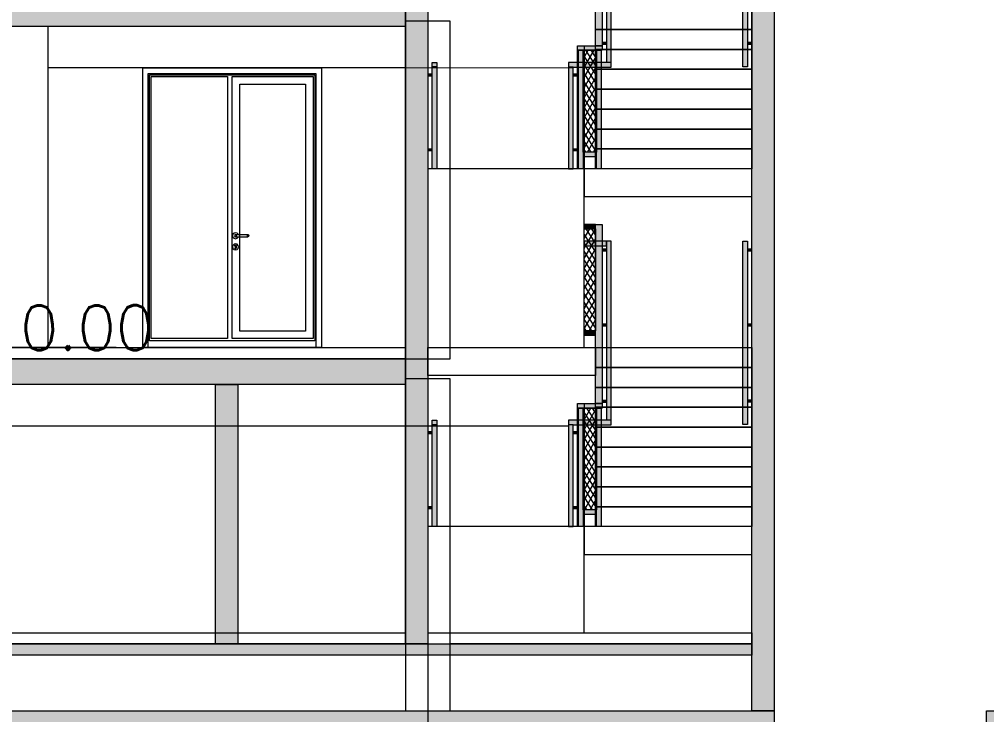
# Model space of a CAD drawing. Header units: millimetres. Extents: x 475616349 to 476941521, y 4620115302 to 4621446928.
# Drawn here: x 476739305 to 476747958, y 4620566587 to 4620572805 of the extents above; entities that cross this region are included whole.
import ezdxf

# ---------------------------------------------------------------- set-up
doc = ezdxf.new("R2010")
doc.units = ezdxf.units.MM
doc.header["$MEASUREMENT"] = 0
for name, color, linetype, lineweight in [('0_0 Architecture_Pen_No__7', 7, 'Continuous', 0), ('0_0 Architecture_Pen_No__8', 8, 'Continuous', 0), ('0_Pen_No__1_Pen_No__250', 7, 'Continuous', 0), ('2D Drafting - General_Pen_No__250_Pen_No__7', 7, 'Continuous', 0), ('2D Drafting - General_Pen_No__7_Pen_No__253', 252, 'Continuous', 0), ('Dimensioning - General_Pen_No__142', 142, 'Continuous', 0), ('gegmebi_Pen_No__7_Pen_No__250', 7, 'Continuous', 0), ('New_0_Pen_No__42_Pen_No__250_Pen_No__250', 7, 'Continuous', 0), ('New_2D Drafting - General_Pen_No__1', 1, 'Continuous', 0), ('New_2D Drafting - General_Pen_No__250_Pen_No__154', 154, 'Continuous', 0), ('New_2D Drafting - General_Pen_No__250_Pen_No__7', 7, 'Continuous', 0), ('New_2D Drafting - General_Pen_No__4', 7, 'Continuous', 0), ('New_gegmebi_Pen_No__7_Pen_No__4', 7, 'Continuous', 0), ('New_Structural - Bearing_Pen_No__250', 7, 'Continuous', 0), ('New_Structural - Bearing_Pen_No__253', 252, 'Continuous', 0), ('zoma_Pen_No__142', 142, 'Continuous', 0), ('zoma_Pen_No__1_Pen_No__142', 142, 'Continuous', 0), ('zoma_Pen_No__5_Pen_No__5_Pen_No__142', 142, 'Continuous', 0)]:
    doc.layers.add(name, color=color, linetype=linetype, lineweight=lineweight)
doc.layers.add('Dimensioning - General', color=7, linetype='Continuous')
doc.layers.add('zoma', color=7, linetype='Continuous')
doc.layers.add('New_gegmebi_Pen_No__7_Pen_No__252', color=7, linetype='Continuous', lineweight=0, true_color=0x666666)
doc.styles.add('GENERATED_STYLE_2', font='arial.ttf')
doc.dimstyles.new('GENERATED_STYLE__1', dxfattribs={"dimtxt": 200, "dimasz": 64.421331, "dimexe": 0.18, "dimexo": 3, "dimgap": 0.09, "dimtad": 1, "dimtih": 1, "dimtoh": 1, "dimlfac": 0.001, "dimzin": 0, "dimdsep": 46, "dimtxsty": 'GENERATED_STYLE_2', "dimblk": 'ARROWHEAD_2', "dimblk1": 'ARROWHEAD_2', "dimblk2": 'ARROWHEAD_2', "dimcen": 0.09, "dimclrd": 142, "dimclre": 142, "dimclrt": 142, "dimadec": 0, "dimazin": 0, "dimtfac": 1, "dimtdec": 4, "dimtmove": 0, "dimatfit": 3, "dimfxl": 1, "dimtolj": 1, "dimtzin": 0, "dimarcsym": 0})
doc.dimstyles.new('GENERATED_STYLE__5', dxfattribs={"dimtxt": 100, "dimasz": 68.640772, "dimexe": 0.18, "dimexo": 0.0625, "dimgap": 0.09, "dimtad": 1, "dimlfac": 0.001, "dimzin": 0, "dimdsep": 46, "dimtxsty": 'GENERATED_STYLE_2', "dimblk": 'ARROWHEAD_2', "dimblk1": 'ARROWHEAD_2', "dimblk2": 'ARROWHEAD_2', "dimcen": 0.09, "dimse1": 1, "dimse2": 1, "dimclrd": 142, "dimclre": 142, "dimclrt": 142, "dimadec": 0, "dimazin": 0, "dimtfac": 1, "dimtdec": 4, "dimtmove": 0, "dimatfit": 3, "dimfxl": 1, "dimtolj": 1, "dimtzin": 0, "dimarcsym": 0})
pattern_1 = [(60, (476577134.07, 4620325125.74), (-38.971143, 22.5), []), (122.833095, (476577134.07, 4620325125.74), (36.8060797, 18.75), [])]

# ---------------------------------------------------------------- blocks, each defined once
blk = doc.blocks.new('*D258', base_point=(476577134.1, 4620325125.7))
at = {"layer": 'Dimensioning - General_Pen_No__142', "color": 142, "linetype": 'Continuous', "lineweight": 0, "transparency": 16777216}
for p, q in [((476736398.7, 4620573097.5), (476736489, 4620573045.4)), ((476736443.8, 4620569870.5), (476736443.8, 4620573071.5)), ((476736398.7, 4620569896.5), (476736489, 4620569844.4)), ((476736443.8, 4620569826.3), (476736443.8, 4620569870.5))]:
    blk.add_line(p, q, dxfattribs=at)
at = {"layer": 'Dimensioning - General_Pen_No__142', "color": 142, "lineweight": 0, "transparency": 16777216, "insert": (476736423.8, 4620571337.9), "char_height": 100, "attachment_point": 7, "rotation": 90, "style": 'GENERATED_STYLE_2'}
blk.add_mtext('\\A1;{\\pql;\\fArial CYR|b0|i0|c204|p34;3.20}', dxfattribs=at)
blk = doc.blocks.new('ARROWHEAD_2')
at = {"color": 0, "linetype": 'Continuous', "lineweight": 0}
for p, q in [((0, 0), (-1, 0)), ((-0.38, -0.66), (0.38, 0.66))]:
    blk.add_line(p, q, dxfattribs=at)
blk = doc.blocks.new('*D372', base_point=(476577134.1, 4620325125.7))
at = {"layer": 'zoma_Pen_No__142', "color": 142, "linetype": 'Continuous', "lineweight": 0, "transparency": 16777216}
for p, q in [((476736258.3, 4620564111.9), (476736258.3, 4620564239.1)), ((476742758.3, 4620564111.9), (476742758.3, 4620564239.1)), ((476736282.7, 4620564217.9), (476736233.8, 4620564133.1)), ((476736258.3, 4620564175.5), (476742758.3, 4620564175.5)), ((476742782.7, 4620564217.9), (476742733.8, 4620564133.1))]:
    blk.add_line(p, q, dxfattribs=at)
at = {"layer": 'zoma_Pen_No__142', "color": 142, "lineweight": 0, "transparency": 16777216, "char_height": 200, "attachment_point": 7, "style": 'GENERATED_STYLE_2'}
for s, insert in [('\\A1;{\\pql;\\fArial CYR|b0|i0|c204|p34;6.50}', (476739242.2, 4620564215.5)), ('\\A1;{\\pql;\\fArial CYR|b0|i0|c204|p34;0.40}', (476742201.7, 4620564215.5))]:
    blk.add_mtext(s, dxfattribs=dict(at, insert=insert))
blk = doc.blocks.new('*D373', base_point=(476577134.1, 4620325125.7))
at = {"layer": 'zoma_Pen_No__142', "color": 142, "linetype": 'Continuous', "lineweight": 0, "transparency": 16777216}
for p, q in [((476742758.3, 4620564111.9), (476742758.3, 4620564239.1)), ((476743158.3, 4620564111.9), (476743158.3, 4620564239.1)), ((476742782.7, 4620564217.9), (476742733.8, 4620564133.1)), ((476742758.3, 4620564175.5), (476743158.3, 4620564175.5)), ((476743182.7, 4620564217.9), (476743133.8, 4620564133.1))]:
    blk.add_line(p, q, dxfattribs=at)
blk = doc.blocks.new('*D374', base_point=(476577134.1, 4620325125.7))
at = {"layer": 'zoma_Pen_No__142', "color": 142, "linetype": 'Continuous', "lineweight": 0, "transparency": 16777216}
for p, q in [((476743158.3, 4620564111.9), (476743158.3, 4620564239.1)), ((476749658.3, 4620564111.9), (476749658.3, 4620564239.1)), ((476743182.7, 4620564217.9), (476743133.8, 4620564133.1)), ((476743158.3, 4620564175.5), (476749658.3, 4620564175.5)), ((476749682.7, 4620564217.9), (476749633.8, 4620564133.1))]:
    blk.add_line(p, q, dxfattribs=at)
at = {"layer": 'zoma_Pen_No__142', "color": 142, "lineweight": 0, "transparency": 16777216, "char_height": 200, "attachment_point": 7, "style": 'GENERATED_STYLE_2'}
for s, insert in [('\\A1;{\\pql;\\fArial CYR|b0|i0|c204|p34;6.50}', (476746142.2, 4620564215.5)), ('\\A1;{\\pql;\\fArial CYR|b0|i0|c204|p34;0.40}', (476749101.7, 4620564215.5))]:
    blk.add_mtext(s, dxfattribs=dict(at, insert=insert))

msp = doc.modelspace()

# ---------------------------------------------------------------- hatches: boundary and pattern name
at = {"layer": '0_0 Architecture_Pen_No__8', "linetype": 'Continuous', "lineweight": 0, "true_color": 0x404040}
msp.add_hatch(color=250, dxfattribs=at).paths.add_polyline_path([(476735858.27, 4620566620.299), (476746058.27, 4620566620.299), (476746058.27, 4620565820.188), (476747958.27, 4620565820.188), (476747958.27, 4620566620.299), (476748649.93, 4620566620.299), (476765558.27, 4620566620.299), (476765558.27, 4620565820.188), (476767458.27, 4620565820.188), (476767458.27, 4620566620.299), (476768149.93, 4620566620.299), (476777658.27, 4620566620.299), (476777658.27, 4620566220.299), (476767857.93, 4620566220.299), (476767857.93, 4620565820.188), (476767857.93, 4620565420.188), (476765358.27, 4620565420.188), (476765158.304, 4620565420.188), (476765158.304, 4620566220.299), (476748357.93, 4620566220.299), (476748357.93, 4620565820.188), (476748357.93, 4620565420.188), (476745858.27, 4620565420.188), (476745658.304, 4620565420.188), (476745658.304, 4620566220.299), (476735858.27, 4620566220.299)])
at = {"layer": '2D Drafting - General_Pen_No__250_Pen_No__7', "linetype": 'Continuous', "lineweight": 0}
for points in [[(476735857.737, 4620569770.404), (476735857.737, 4620572370.956), (476735858.17, 4620572370.956), (476735858.27, 4620572969.956), (476742758.27, 4620572969.956), (476742758.27, 4620572740.432), (476736158.27, 4620572740.432), (476736158.27, 4620572370.956), (476736057.992, 4620572370.956), (476736057.992, 4620569770.404)], [(476735857.637, 4620569171.404), (476735857.737, 4620569770.404), (476742758.27, 4620569770.404), (476742758.27, 4620569540.879), (476736157.737, 4620569540.879), (476736157.737, 4620569171.404)], [(476736058.241, 4620567220.299), (476745858.27, 4620567220.299), (476745858.27, 4620567120.299), (476736058.241, 4620567120.299)]]:
    msp.add_hatch(color=7, dxfattribs=at).paths.add_polyline_path(points)
at = {"layer": 'New_2D Drafting - General_Pen_No__1', "linetype": 'Continuous', "lineweight": 0}
for points in [[(476744458.27, 4620572568.468), (476744458.27, 4620574170.469), (476744518.27, 4620574170.469), (476744518.27, 4620572568.469)], [(476744218.107, 4620572418.769), (476744218.107, 4620572380.769), (476744218.107, 4620571468.468), (476744257.77, 4620571468.468), (476744257.77, 4620572378.769), (476744598.27, 4620572378.769), (476744598.27, 4620574020.469), (476744558.27, 4620574020.469), (476744558.27, 4620572418.769)], [(476745818.27, 4620572380.739), (476745778.27, 4620572380.739), (476745778.27, 4620574020.439), (476745818.27, 4620574020.439)], [(476744297.77, 4620571468.468), (476744297.77, 4620572568.469), (476744357.77, 4620572568.469), (476744357.77, 4620571468.47)], [(476744297.77, 4620572528.481), (476744297.77, 4620572568.469), (476744518.27, 4620572568.469), (476744518.27, 4620572528.487)], [(476744348.27, 4620571468.469), (476744307.79, 4620571468.469), (476744307.79, 4620572528.483), (476744348.27, 4620572528.483)], [(476744508.77, 4620571468.469), (476744468.289, 4620571468.469), (476744468.289, 4620572528.483), (476744508.77, 4620572528.483)], [(476744558.27, 4620572597.593), (476744518.27, 4620572597.593), (476744518.27, 4620572582.98), (476744558.27, 4620572582.98)], [(476745858.27, 4620572598.563), (476745818.27, 4620572598.563), (476745818.27, 4620572583.95), (476745858.27, 4620572583.95)], [(476743038.27, 4620571468.441), (476742998.27, 4620571468.441), (476742998.27, 4620572418.441), (476743038.27, 4620572418.441)], [(476742998.27, 4620572315.866), (476742958.27, 4620572315.866), (476742958.27, 4620572301.252), (476742998.27, 4620572301.252)], [(476744297.77, 4620572315.895), (476744257.77, 4620572315.895), (476744257.77, 4620572301.281), (476744297.77, 4620572301.281)], [(476742998.27, 4620571645.602), (476742958.27, 4620571645.602), (476742958.27, 4620571630.988), (476742998.27, 4620571630.988)], [(476744297.77, 4620571645.63), (476744257.77, 4620571645.63), (476744257.77, 4620571631.017), (476744297.77, 4620571631.017)], [(476744468.281, 4620571618.469), (476744348.277, 4620571618.469), (476744348.277, 4620571578.856), (476744468.281, 4620571578.856)], [(476744458.27, 4620570970.469), (476744358.27, 4620570970.469), (476744358.27, 4620570930.856), (476744458.27, 4620570930.856)], [(476744458.27, 4620569369.468), (476744458.27, 4620570970.469), (476744518.27, 4620570970.469), (476744518.27, 4620569369.469)], [(476744218.107, 4620569219.769), (476744218.107, 4620569180.769), (476744218.107, 4620568269.469), (476744257.77, 4620568269.469), (476744257.77, 4620569179.769), (476744598.27, 4620569179.769), (476744598.27, 4620570820.469), (476744558.27, 4620570820.469), (476744558.27, 4620569219.769)], [(476744558.27, 4620570820.469), (476744358.277, 4620570820.469), (476744358.277, 4620570780.856), (476744558.27, 4620570780.856)], [(476745818.27, 4620569180.739), (476745778.27, 4620569180.739), (476745778.27, 4620570820.439), (476745818.27, 4620570820.439)], [(476744558.27, 4620570750.44), (476744518.27, 4620570750.44), (476744518.27, 4620570735.826), (476744558.27, 4620570735.826)], [(476745858.27, 4620570750.409), (476745818.27, 4620570750.409), (476745818.27, 4620570735.796), (476745858.27, 4620570735.796)], [(476744458.27, 4620570020.469), (476744358.27, 4620570020.469), (476744358.27, 4620569980.856), (476744458.27, 4620569980.856)], [(476744558.27, 4620570080.176), (476744518.27, 4620570080.176), (476744518.27, 4620570065.562), (476744558.27, 4620570065.562)], [(476745858.27, 4620570080.145), (476745818.27, 4620570080.145), (476745818.27, 4620570065.532), (476745858.27, 4620570065.532)], [(476744297.77, 4620568269.468), (476744297.77, 4620569369.469), (476744357.77, 4620569369.469), (476744357.77, 4620568269.47)], [(476744297.77, 4620569329.481), (476744297.77, 4620569369.469), (476744518.27, 4620569369.469), (476744518.27, 4620569329.487)], [(476744348.27, 4620568269.47), (476744307.79, 4620568269.47), (476744307.79, 4620569329.483), (476744348.27, 4620569329.483)], [(476744508.77, 4620568269.47), (476744468.289, 4620568269.47), (476744468.289, 4620569329.483), (476744508.77, 4620569329.483)], [(476744558.27, 4620569397.593), (476744518.27, 4620569397.593), (476744518.27, 4620569382.98), (476744558.27, 4620569382.98)], [(476745858.27, 4620569398.563), (476745818.27, 4620569398.563), (476745818.27, 4620569383.95), (476745858.27, 4620569383.95)], [(476743038.27, 4620568269.469), (476742998.27, 4620568269.469), (476742998.27, 4620569219.469), (476743038.27, 4620569219.469)], [(476742998.27, 4620569116.895), (476742958.27, 4620569116.895), (476742958.27, 4620569102.281), (476742998.27, 4620569102.281)], [(476744297.77, 4620569116.895), (476744257.77, 4620569116.895), (476744257.77, 4620569102.281), (476744297.77, 4620569102.281)], [(476742998.27, 4620568446.63), (476742958.27, 4620568446.63), (476742958.27, 4620568432.017), (476742998.27, 4620568432.017)], [(476744297.77, 4620568446.63), (476744257.77, 4620568446.63), (476744257.77, 4620568432.017), (476744297.77, 4620568432.017)], [(476744468.281, 4620568419.47), (476744348.277, 4620568419.47), (476744348.277, 4620568379.856), (476744468.281, 4620568379.856)]]:
    msp.add_hatch(color=1, dxfattribs=at).paths.add_polyline_path(points)
h = msp.add_hatch(dxfattribs=at)
h.set_pattern_fill('BATT_INSULATION', color=1, style=0, pattern_type=2)
h.set_pattern_definition(pattern_1)
h.paths.add_polyline_path([(476744348.27, 4620571618.469), (476744348.27, 4620572528.485), (476744468.289, 4620572528.483), (476744468.271, 4620571618.469)])
h = msp.add_hatch(dxfattribs=at)
h.set_pattern_fill('BATT_INSULATION', color=1, style=0, pattern_type=2)
h.set_pattern_definition(pattern_1)
h.paths.add_polyline_path([(476744358.27, 4620570020.469), (476744358.27, 4620570930.858), (476744458.27, 4620570930.856), (476744458.258, 4620570020.469)])
h = msp.add_hatch(dxfattribs=at)
h.set_pattern_fill('BATT_INSULATION', color=1, style=0, pattern_type=2)
h.set_pattern_definition(pattern_1)
h.paths.add_polyline_path([(476744348.27, 4620568419.47), (476744348.27, 4620569329.485), (476744468.289, 4620569329.483), (476744468.271, 4620568419.47)])
at = {"layer": 'New_2D Drafting - General_Pen_No__250_Pen_No__154', "linetype": 'Continuous', "lineweight": 0}
msp.add_hatch(color=154, dxfattribs=at).paths.add_polyline_path([(476745858.27, 4620566620.299), (476745858.27, 4620583519.676), (476746058.27, 4620583519.676), (476746058.27, 4620583339.709), (476746058.27, 4620566620.299)])
at = {"layer": 'New_2D Drafting - General_Pen_No__250_Pen_No__7', "linetype": 'Continuous', "lineweight": 0}
for points in [[(476742958.27, 4620567220.299), (476742758.27, 4620567220.299), (476742758.27, 4620582340.418), (476742958.27, 4620582340.418)], [(476741257.992, 4620567220.299), (476741057.992, 4620567220.299), (476741057.992, 4620569540.879), (476741257.992, 4620569540.879)]]:
    msp.add_hatch(color=7, dxfattribs=at).paths.add_polyline_path(points)

# ---------------------------------------------------------------- linework, layer by layer
at = {"layer": '0_0 Architecture_Pen_No__7', "color": 7, "linetype": 'Continuous', "lineweight": 0, "flags": 128}
msp.add_lwpolyline([(476767857.93, 4620565420.188), (476765358.27, 4620565420.188), (476765158.304, 4620565420.188), (476765158.304, 4620566220.299), (476748357.93, 4620566220.299), (476748357.93, 4620565820.188), (476748357.93, 4620565420.188), (476745858.27, 4620565420.188), (476745658.304, 4620565420.188), (476745658.304, 4620566220.299), (476735858.27, 4620566220.299), (476735858.27, 4620566620.299), (476746058.27, 4620566620.299), (476746058.27, 4620565820.188), (476747958.27, 4620565820.188), (476747958.27, 4620566620.299), (476748649.93, 4620566620.299), (476765558.27, 4620566620.299)], dxfattribs=at)
at = {"layer": '0_Pen_No__1_Pen_No__250', "color": 7, "linetype": 'Continuous', "lineweight": 0, "flags": 128}
msp.add_lwpolyline([(476740171.414, 4620569870.799), (476738571.415, 4620569870.409)], dxfattribs=at)
at = {"layer": '2D Drafting - General_Pen_No__250_Pen_No__7', "color": 7, "linetype": 'Continuous', "lineweight": 0, "flags": 128}
for points in [[(476735857.737, 4620569770.404), (476735857.737, 4620572370.956), (476735858.17, 4620572370.956), (476735858.27, 4620572969.956), (476742758.27, 4620572969.956), (476742758.27, 4620572740.432), (476736158.27, 4620572740.432), (476736158.27, 4620572370.956), (476736057.992, 4620572370.956), (476736057.992, 4620569770.404)], [(476735857.637, 4620569171.404), (476735857.737, 4620569770.404), (476742758.27, 4620569770.404), (476742758.27, 4620569540.879), (476736157.737, 4620569540.879), (476736157.737, 4620569171.404)], [(476736058.241, 4620567220.299), (476745858.27, 4620567220.299), (476745858.27, 4620567120.299), (476736058.241, 4620567120.299)]]:
    msp.add_lwpolyline(points, close=True, dxfattribs=at)
at = {"layer": '2D Drafting - General_Pen_No__7_Pen_No__253', "color": 252, "linetype": 'Continuous', "lineweight": 0, "flags": 128}
for points in [[(476742004.031, 4620569870.469), (476740408.147, 4620569870.469), (476740408.147, 4620572370.47), (476742008.147, 4620572370.469)], [(476742008.147, 4620572370.469), (476742008.147, 4620569870.469), (476742004.031, 4620569870.469)]]:
    msp.add_lwpolyline(points, dxfattribs=at)
for points in [[(476740458.147, 4620572320.468), (476741958.147, 4620572320.468), (476741958.147, 4620569870.47), (476740458.147, 4620569870.471)], [(476740468.147, 4620572310.468), (476741948.147, 4620572310.468), (476741948.147, 4620569930.471), (476740468.147, 4620569930.471)], [(476740483.147, 4620572295.468), (476741168.147, 4620572295.468), (476741168.147, 4620569950.471), (476740483.147, 4620569950.471)], [(476741208.143, 4620572295.468), (476741933.147, 4620572295.468), (476741933.147, 4620569950.471), (476741208.147, 4620569950.471)], [(476741278.147, 4620572225.468), (476741863.147, 4620572225.468), (476741863.147, 4620570015.471), (476741278.147, 4620570015.471)]]:
    msp.add_lwpolyline(points, close=True, dxfattribs=at)
at = {"layer": 'gegmebi_Pen_No__7_Pen_No__250', "color": 7, "linetype": 'Continuous', "lineweight": 0, "flags": 128}
for points in [[(476742758.27, 4620569770.337), (476736258.27, 4620569770.337), (476736258.27, 4620569870.469), (476742758.27, 4620569870.469)], [(476742758.27, 4620567220.299), (476736258.27, 4620567220.299), (476736258.27, 4620567320.431), (476742758.27, 4620567320.431)], [(476745858.27, 4620567220.299), (476743158.27, 4620567220.299), (476743158.27, 4620567320.431), (476745858.27, 4620567320.431)]]:
    msp.add_lwpolyline(points, close=True, dxfattribs=at)
at = {"layer": 'New_0_Pen_No__42_Pen_No__250_Pen_No__250', "color": 7, "linetype": 'Continuous', "lineweight": 0}
for p, q in [((476743038.27, 4620572379.469), (476742998.27, 4620572379.469)), ((476744257.77, 4620572378.769), (476744217.77, 4620572378.769)), ((476744598.27, 4620572418.769), (476744558.27, 4620572418.769)), ((476743038.27, 4620569179.469), (476742998.27, 4620569179.469)), ((476744257.77, 4620569179.769), (476744217.77, 4620569179.769)), ((476744598.27, 4620569219.769), (476744558.27, 4620569219.769))]:
    msp.add_line(p, q, dxfattribs=at)
at = {"layer": 'New_2D Drafting - General_Pen_No__250_Pen_No__7', "color": 7, "linetype": 'Continuous', "lineweight": 0, "flags": 128}
for points in [[(476745858.27, 4620566620.299), (476745858.27, 4620583519.676), (476746058.27, 4620583519.676), (476746058.27, 4620583339.709), (476746058.27, 4620566620.299)], [(476742958.27, 4620567220.299), (476742758.27, 4620567220.299), (476742758.27, 4620582340.418), (476742958.27, 4620582340.418)], [(476741257.992, 4620567220.299), (476741057.992, 4620567220.299), (476741057.992, 4620569540.879), (476741257.992, 4620569540.879)]]:
    msp.add_lwpolyline(points, close=True, dxfattribs=at)
at = {"layer": 'New_2D Drafting - General_Pen_No__4', "color": 7, "linetype": 'Continuous', "lineweight": 0, "flags": 128}
for points in [[(476744458.27, 4620572568.468), (476744458.27, 4620574170.469), (476744518.27, 4620574170.469), (476744518.27, 4620572568.469)], [(476744218.107, 4620572418.769), (476744218.107, 4620572380.769), (476744218.107, 4620571468.468), (476744257.77, 4620571468.468), (476744257.77, 4620572378.769), (476744598.27, 4620572378.769), (476744598.27, 4620574020.469), (476744558.27, 4620574020.469), (476744558.27, 4620572418.769)], [(476745818.27, 4620572380.739), (476745778.27, 4620572380.739), (476745778.27, 4620574020.439), (476745818.27, 4620574020.439)], [(476744297.77, 4620571468.468), (476744297.77, 4620572568.469), (476744357.77, 4620572568.469), (476744357.77, 4620571468.47)], [(476744297.77, 4620572528.481), (476744297.77, 4620572568.469), (476744518.27, 4620572568.469), (476744518.27, 4620572528.487)], [(476744348.27, 4620571468.469), (476744307.79, 4620571468.469), (476744307.79, 4620572528.483), (476744348.27, 4620572528.483)], [(476744348.27, 4620571618.469), (476744348.27, 4620572528.485), (476744468.289, 4620572528.483), (476744468.271, 4620571618.469)], [(476744508.77, 4620571468.469), (476744468.289, 4620571468.469), (476744468.289, 4620572528.483), (476744508.77, 4620572528.483)], [(476744558.27, 4620572597.593), (476744518.27, 4620572597.593), (476744518.27, 4620572582.98), (476744558.27, 4620572582.98)], [(476745858.27, 4620572598.563), (476745818.27, 4620572598.563), (476745818.27, 4620572583.95), (476745858.27, 4620572583.95)], [(476743038.27, 4620571468.441), (476742998.27, 4620571468.441), (476742998.27, 4620572418.441), (476743038.27, 4620572418.441)], [(476742998.27, 4620572315.866), (476742958.27, 4620572315.866), (476742958.27, 4620572301.252), (476742998.27, 4620572301.252)], [(476744297.77, 4620572315.895), (476744257.77, 4620572315.895), (476744257.77, 4620572301.281), (476744297.77, 4620572301.281)], [(476742998.27, 4620571645.602), (476742958.27, 4620571645.602), (476742958.27, 4620571630.988), (476742998.27, 4620571630.988)], [(476744297.77, 4620571645.63), (476744257.77, 4620571645.63), (476744257.77, 4620571631.017), (476744297.77, 4620571631.017)], [(476744468.281, 4620571618.469), (476744348.277, 4620571618.469), (476744348.277, 4620571578.856), (476744468.281, 4620571578.856)], [(476744458.27, 4620570970.469), (476744358.27, 4620570970.469), (476744358.27, 4620570930.856), (476744458.27, 4620570930.856)], [(476744458.27, 4620569369.468), (476744458.27, 4620570970.469), (476744518.27, 4620570970.469), (476744518.27, 4620569369.469)], [(476744358.27, 4620570020.469), (476744358.27, 4620570930.858), (476744458.27, 4620570930.856), (476744458.258, 4620570020.469)], [(476744218.107, 4620569219.769), (476744218.107, 4620569180.769), (476744218.107, 4620568269.469), (476744257.77, 4620568269.469), (476744257.77, 4620569179.769), (476744598.27, 4620569179.769), (476744598.27, 4620570820.469), (476744558.27, 4620570820.469), (476744558.27, 4620569219.769)], [(476744558.27, 4620570820.469), (476744358.277, 4620570820.469), (476744358.277, 4620570780.856), (476744558.27, 4620570780.856)], [(476745818.27, 4620569180.739), (476745778.27, 4620569180.739), (476745778.27, 4620570820.439), (476745818.27, 4620570820.439)], [(476744558.27, 4620570750.44), (476744518.27, 4620570750.44), (476744518.27, 4620570735.826), (476744558.27, 4620570735.826)], [(476745858.27, 4620570750.409), (476745818.27, 4620570750.409), (476745818.27, 4620570735.796), (476745858.27, 4620570735.796)], [(476744458.27, 4620570020.469), (476744358.27, 4620570020.469), (476744358.27, 4620569980.856), (476744458.27, 4620569980.856)], [(476744558.27, 4620570080.176), (476744518.27, 4620570080.176), (476744518.27, 4620570065.562), (476744558.27, 4620570065.562)], [(476745858.27, 4620570080.145), (476745818.27, 4620570080.145), (476745818.27, 4620570065.532), (476745858.27, 4620570065.532)], [(476744297.77, 4620568269.468), (476744297.77, 4620569369.469), (476744357.77, 4620569369.469), (476744357.77, 4620568269.47)], [(476744297.77, 4620569329.481), (476744297.77, 4620569369.469), (476744518.27, 4620569369.469), (476744518.27, 4620569329.487)], [(476744348.27, 4620568269.47), (476744307.79, 4620568269.47), (476744307.79, 4620569329.483), (476744348.27, 4620569329.483)], [(476744348.27, 4620568419.47), (476744348.27, 4620569329.485), (476744468.289, 4620569329.483), (476744468.271, 4620568419.47)], [(476744508.77, 4620568269.47), (476744468.289, 4620568269.47), (476744468.289, 4620569329.483), (476744508.77, 4620569329.483)], [(476744558.27, 4620569397.593), (476744518.27, 4620569397.593), (476744518.27, 4620569382.98), (476744558.27, 4620569382.98)], [(476745858.27, 4620569398.563), (476745818.27, 4620569398.563), (476745818.27, 4620569383.95), (476745858.27, 4620569383.95)], [(476743038.27, 4620568269.469), (476742998.27, 4620568269.469), (476742998.27, 4620569219.469), (476743038.27, 4620569219.469)], [(476742998.27, 4620569116.895), (476742958.27, 4620569116.895), (476742958.27, 4620569102.281), (476742998.27, 4620569102.281)], [(476744297.77, 4620569116.895), (476744257.77, 4620569116.895), (476744257.77, 4620569102.281), (476744297.77, 4620569102.281)], [(476742998.27, 4620568446.63), (476742958.27, 4620568446.63), (476742958.27, 4620568432.017), (476742998.27, 4620568432.017)], [(476744297.77, 4620568446.63), (476744257.77, 4620568446.63), (476744257.77, 4620568432.017), (476744297.77, 4620568432.017)], [(476744468.281, 4620568419.47), (476744348.277, 4620568419.47), (476744348.277, 4620568379.856), (476744468.281, 4620568379.856)]]:
    msp.add_lwpolyline(points, close=True, dxfattribs=at)
at = {"layer": 'New_gegmebi_Pen_No__7_Pen_No__252', "color": 251, "linetype": 'Continuous', "lineweight": 0, "true_color": 0x666666}
for p, q in [((476744257.769, 4620572369.695), (476739558.463, 4620572370.425)), ((476742758.27, 4620572370.425), (476739558.463, 4620572370.425)), ((476736258.27, 4620569170.956), (476744217.77, 4620569170.956))]:
    msp.add_line(p, q, dxfattribs=at)
at = {"layer": 'New_gegmebi_Pen_No__7_Pen_No__4', "color": 7, "linetype": 'Continuous', "lineweight": 0}
for points in [[(476744458.27, 4620572892.439), (476745858.27, 4620572892.439), (476745858.27, 4620572714.439), (476744458.27, 4620572714.439)], [(476742758.27, 4620569770.337), (476743158.27, 4620569770.337), (476743158.27, 4620572790.432), (476742758.27, 4620572790.432)], [(476744458.27, 4620572714.439), (476745858.27, 4620572714.439), (476745858.27, 4620572536.439), (476744458.27, 4620572536.439)], [(476744458.27, 4620572536.439), (476745858.27, 4620572536.439), (476745858.27, 4620572358.44), (476744458.27, 4620572358.44)], [(476744458.27, 4620572358.44), (476745858.27, 4620572358.44), (476745858.27, 4620572180.44), (476744458.27, 4620572180.44)], [(476744458.27, 4620572180.44), (476745858.27, 4620572180.44), (476745858.27, 4620572002.44), (476744458.27, 4620572002.44)], [(476744458.27, 4620572002.44), (476745858.27, 4620572002.44), (476745858.27, 4620571824.441), (476744458.27, 4620571824.441)], [(476744458.27, 4620571824.441), (476745858.27, 4620571824.441), (476745858.27, 4620571646.441), (476744458.27, 4620571646.441)], [(476744458.27, 4620571646.441), (476745858.27, 4620571646.441), (476745858.27, 4620571468.441), (476744458.27, 4620571468.441)], [(476744358.27, 4620571468.441), (476742958.27, 4620571468.441), (476742958.27, 4620569870.439), (476744358.27, 4620569870.439)], [(476744358.27, 4620571220.902), (476745858.27, 4620571220.902), (476745858.27, 4620571468.441), (476744358.27, 4620571468.441)], [(476744458.27, 4620569619.902), (476742958.27, 4620569619.902), (476742958.27, 4620569870.439), (476744458.27, 4620569870.439)], [(476744458.27, 4620569870.439), (476745858.27, 4620569870.439), (476745858.27, 4620569692.439), (476744458.27, 4620569692.439)], [(476744458.27, 4620569692.439), (476745858.27, 4620569692.439), (476745858.27, 4620569514.439), (476744458.27, 4620569514.439)], [(476742758.27, 4620566620.299), (476743158.27, 4620566620.299), (476743158.27, 4620569590.879), (476742758.27, 4620569590.879)], [(476744458.27, 4620569514.439), (476745858.27, 4620569514.439), (476745858.27, 4620569336.439), (476744458.27, 4620569336.439)], [(476744458.27, 4620569336.439), (476745858.27, 4620569336.439), (476745858.27, 4620569158.44), (476744458.27, 4620569158.44)], [(476744458.27, 4620569158.44), (476745858.27, 4620569158.44), (476745858.27, 4620568980.44), (476744458.27, 4620568980.44)], [(476744458.27, 4620568980.44), (476745858.27, 4620568980.44), (476745858.27, 4620568802.44), (476744458.27, 4620568802.44)], [(476744458.27, 4620568802.44), (476745858.27, 4620568802.44), (476745858.27, 4620568624.441), (476744458.27, 4620568624.441)], [(476744458.27, 4620568624.441), (476745858.27, 4620568624.441), (476745858.27, 4620568446.441), (476744458.27, 4620568446.441)], [(476744458.27, 4620568446.441), (476745858.27, 4620568446.441), (476745858.27, 4620568269.469), (476744458.27, 4620568269.469)], [(476744358.27, 4620568269.469), (476742958.27, 4620568269.469), (476742958.27, 4620567320.431), (476744358.27, 4620567320.431)], [(476744358.27, 4620568019.902), (476745858.27, 4620568019.902), (476745858.27, 4620568269.469), (476744358.27, 4620568269.469)]]:
    msp.add_lwpolyline(points, close=True, dxfattribs=at)
at = {"layer": 'New_Structural - Bearing_Pen_No__250', "color": 7, "linetype": 'Continuous', "lineweight": 0}
msp.add_line((476739558.463, 4620572740.418), (476739558.463, 4620569870.469), dxfattribs=at)
at = {"layer": 'New_Structural - Bearing_Pen_No__253', "color": 252, "linetype": 'Continuous', "lineweight": 0}
for p, q in [((476741215.655, 4620570883.969), (476741212.038, 4620570870.469)), ((476741225.538, 4620570893.852), (476741215.655, 4620570883.969)), ((476741239.038, 4620570897.469), (476741225.538, 4620570893.852)), ((476741252.538, 4620570893.852), (476741239.038, 4620570897.469)), ((476741262.42, 4620570883.969), (476741252.538, 4620570893.852)), ((476741263.358, 4620570880.469), (476741262.42, 4620570883.969)), ((476741212.038, 4620570870.469), (476741215.655, 4620570856.969)), ((476741215.655, 4620570856.969), (476741225.538, 4620570847.087)), ((476741225.538, 4620570847.087), (476741239.038, 4620570843.469)), ((476741239.038, 4620570797.469), (476741225.538, 4620570793.852)), ((476741231.967, 4620570877.541), (476741229.038, 4620570870.469)), ((476741229.038, 4620570870.469), (476741231.967, 4620570863.398)), ((476741233.519, 4620570877.541), (476741230.76, 4620570870.469)), ((476741230.76, 4620570870.469), (476741233.519, 4620570863.398)), ((476741239.038, 4620570880.469), (476741231.967, 4620570877.541)), ((476741231.967, 4620570863.398), (476741239.038, 4620570860.469)), ((476741238.333, 4620570877.541), (476741236.222, 4620570870.469)), ((476741236.222, 4620570870.469), (476741238.333, 4620570863.398)), ((476741239.038, 4620570880.469), (476741240.18, 4620570880.469)), ((476741239.038, 4620570860.469), (476741240.18, 4620570860.469)), ((476741239.038, 4620570843.469), (476741252.538, 4620570847.087)), ((476741252.538, 4620570793.852), (476741239.038, 4620570797.469)), ((476741240.18, 4620570880.469), (476741243.431, 4620570880.469)), ((476741240.18, 4620570860.469), (476741243.431, 4620570860.469)), ((476741243.431, 4620570880.469), (476741248.298, 4620570880.469)), ((476741243.431, 4620570860.469), (476741248.298, 4620570860.469)), ((476741245.539, 4620570877.541), (476741244.396, 4620570870.469)), ((476741244.396, 4620570870.469), (476741245.539, 4620570863.398)), ((476741248.298, 4620570880.469), (476741254.038, 4620570880.469)), ((476741248.298, 4620570860.469), (476741254.038, 4620570860.469)), ((476741252.538, 4620570847.087), (476741262.42, 4620570856.969)), ((476741254.038, 4620570880.469), (476741334.038, 4620570880.469)), ((476741254.038, 4620570860.469), (476741334.038, 4620570860.469)), ((476741262.42, 4620570856.969), (476741263.358, 4620570860.469)), ((476741334.038, 4620570880.469), (476741339.778, 4620570880.469)), ((476741334.038, 4620570860.469), (476741339.778, 4620570860.469)), ((476741339.778, 4620570880.469), (476741344.644, 4620570880.469)), ((476741339.778, 4620570860.469), (476741344.644, 4620570860.469)), ((476741342.537, 4620570877.541), (476741343.68, 4620570870.469)), ((476741343.68, 4620570870.469), (476741342.537, 4620570863.398)), ((476741344.644, 4620570880.469), (476741347.896, 4620570880.469)), ((476741344.644, 4620570860.469), (476741347.896, 4620570860.469)), ((476741347.896, 4620570880.469), (476741349.038, 4620570880.469)), ((476741347.896, 4620570860.469), (476741349.038, 4620570860.469)), ((476741349.038, 4620570880.469), (476741356.109, 4620570877.541)), ((476741356.109, 4620570863.398), (476741349.038, 4620570860.469)), ((476741349.742, 4620570877.541), (476741351.854, 4620570870.469)), ((476741351.854, 4620570870.469), (476741349.742, 4620570863.398)), ((476741354.557, 4620570877.541), (476741357.316, 4620570870.469)), ((476741357.316, 4620570870.469), (476741354.557, 4620570863.398)), ((476741356.109, 4620570877.541), (476741359.038, 4620570870.469)), ((476741359.038, 4620570870.469), (476741356.109, 4620570863.398)), ((476741215.655, 4620570783.969), (476741212.038, 4620570770.469)), ((476741212.038, 4620570770.469), (476741215.655, 4620570756.969)), ((476741225.538, 4620570793.852), (476741215.655, 4620570783.969)), ((476741215.655, 4620570756.969), (476741225.538, 4620570747.087)), ((476741225.538, 4620570747.087), (476741239.038, 4620570743.469)), ((476741232.318, 4620570782.109), (476741231.57, 4620570780.162)), ((476741234.038, 4620570774.869), (476741231.57, 4620570780.162)), ((476741232.318, 4620570782.109), (476741233.663, 4620570785.613)), ((476741233.663, 4620570785.613), (476741239.038, 4620570787.895)), ((476741234.038, 4620570773.356), (476741234.038, 4620570774.869)), ((476741234.038, 4620570773.356), (476741234.038, 4620570770.469)), ((476741234.038, 4620570770.469), (476741234.038, 4620570767.583)), ((476741234.038, 4620570767.583), (476741234.038, 4620570761.809)), ((476741234.038, 4620570761.809), (476741234.038, 4620570757.969)), ((476741235.502, 4620570754.434), (476741234.038, 4620570757.969)), ((476741239.038, 4620570752.969), (476741235.502, 4620570754.434)), ((476741239.038, 4620570787.895), (476741244.413, 4620570785.613)), ((476741242.573, 4620570754.434), (476741239.038, 4620570752.969)), ((476741239.038, 4620570743.469), (476741252.538, 4620570747.087)), ((476741244.038, 4620570757.969), (476741242.573, 4620570754.434)), ((476741246.506, 4620570780.162), (476741244.038, 4620570774.869)), ((476741244.038, 4620570774.869), (476741244.038, 4620570773.356)), ((476741244.038, 4620570773.356), (476741244.038, 4620570770.469)), ((476741244.038, 4620570770.469), (476741244.038, 4620570767.583)), ((476741244.038, 4620570767.583), (476741244.038, 4620570761.809)), ((476741244.038, 4620570761.809), (476741244.038, 4620570757.969)), ((476741245.758, 4620570782.109), (476741244.413, 4620570785.613)), ((476741245.758, 4620570782.109), (476741246.506, 4620570780.162)), ((476741262.42, 4620570783.969), (476741252.538, 4620570793.852)), ((476741252.538, 4620570747.087), (476741262.42, 4620570756.969)), ((476741266.038, 4620570770.469), (476741262.42, 4620570783.969)), ((476741262.42, 4620570756.969), (476741266.038, 4620570770.469))]:
    msp.add_line(p, q, dxfattribs=at)
at = {"layer": 'zoma_Pen_No__5_Pen_No__5_Pen_No__142', "color": 142, "linetype": 'Continuous', "lineweight": 0}
msp.add_line((476742958.27, 4620569207.182), (476742958.27, 4620562824.192), dxfattribs=at)

# ---------------------------------------------------------------- texts
at = {"layer": 'zoma_Pen_No__1_Pen_No__142', "color": 142, "linetype": 'Continuous', "lineweight": 0, "insert": (476739311.34, 4620569847.544), "char_height": 400, "attachment_point": 7, "rotation": 0.0139872}
msp.add_mtext('\\A1;{\\pql;\\Ftxt.shx;0\\Ftxt.shx;.00}', dxfattribs=at)

# ---------------------------------------------------------------- dimensions: what is measured, and where the dimension line sits
at = {"layer": 'Dimensioning - General', "color": 142, "linetype": 'Continuous', "lineweight": 0}
dim = msp.add_linear_dim(base=(476736443.819, 4620573071.469), p1=(476736258.27, 4620569870.469), p2=(476743158.27, 4620573071.469), angle=90, dimstyle='GENERATED_STYLE__5', dxfattribs=at)
dim.commit()
dim.dimension.update_dxf_attribs({"geometry": '*D258', "text_midpoint": (476736373.819, 4620571467.823), "dimtype": 160, "text_rotation": 90})
at = {"layer": 'zoma', "color": 142, "linetype": 'Continuous', "lineweight": 0}
for base, p1, p2, picture, middle in [((476743158.27, 4620564175.479), (476742758.27, 4620568633.436), (476743158.27, 4620568772.264), '*D373', (476742461.422, 4620564315.479)), ((476749658.27, 4620564175.479), (476743158.27, 4620568772.264), (476749658.27, 4620566620.299), '*D374', (476746401.977, 4620564315.479)), ((476742758.27, 4620564175.479), (476736258.27, 4620568640.792), (476742758.27, 4620568633.436), '*D372', (476739501.977, 4620564315.479))]:
    dim = msp.add_linear_dim(base=base, p1=p1, p2=p2, dimstyle='GENERATED_STYLE__1', dxfattribs=at)
    dim.commit()
    dim.dimension.update_dxf_attribs({"geometry": picture, "text_midpoint": middle, "dimtype": 160})

doc.saveas('drawing.dxf')
